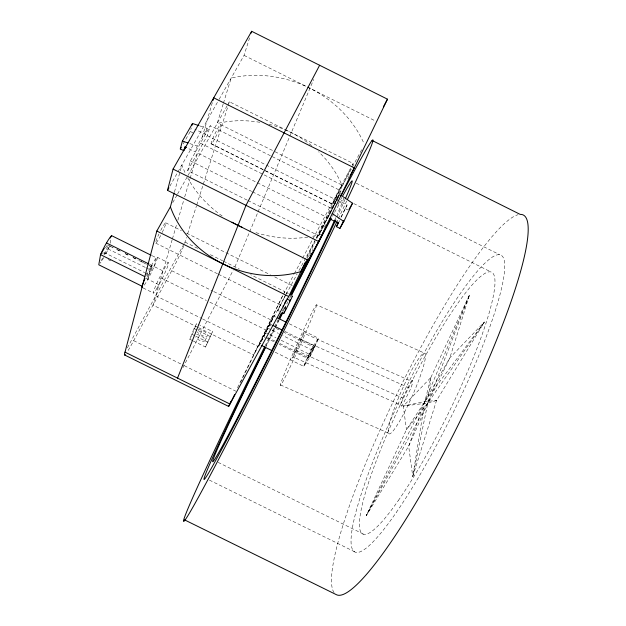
<?xml version="1.0" encoding="UTF-8"?>
<svg xmlns="http://www.w3.org/2000/svg" width="626" height="626" viewBox="0 0 626 626"><rect width="100%" height="100%" fill="white"/><g stroke="black" fill="none" stroke-linecap="round" stroke-linejoin="round"><path stroke-width="0.47" stroke-dasharray="3.13 2.35" d="M271.081 325.927L269.344 325.066L264.086 335.708L266.699 336.999M264.086 335.708L269.344 325.066M110.192 243.185L110.896 239.406M147.846 279.243L151.602 265.307M341.952 185.069L332.289 204.483L341.952 185.069L273.859 151.14M183.152 143.964L190.296 131.483L191.266 127.931M174.474 191.963L181.876 164.998A105.137 88.79 23.5 0 0 185.163 172.878M247.09 200.101L187.683 170.554L190.429 160.929L210.281 125.74L270.385 155.686M199.827 125.928L207.175 128.361L197.182 146.054L195.453 152.016L186.501 147.564M172.15 239.781L153.01 305.128L197.675 327.257M172.424 238.85L176.782 223.951M177.878 220.227L183.606 200.672M184.693 196.947L189.874 179.263M190.147 178.332L197.573 152.979L327.484 217.645L315.332 240.181M202.198 137.172L212.394 102.374M207.175 128.361L205.383 134.426L194.889 129.199M187.683 170.554L207.292 135.701L210.281 125.74M223.153 104.072L217.136 123.565A99.604 86.623 22.9 0 1 260.017 122.336M223.435 103.141L231.174 78.07A106.271 90.7 23.2 0 1 306.67 86.701M184.654 243.334A21.065 1.651 -63.6 0 0 185.006 242.098L186.478 237.45M187.651 233.733L196.47 205.852M196.76 204.921L229.382 101.748L353.158 163.464L352.321 165.194M219.116 99.338L244.054 55.37L249.907 36.856M192.425 340.567L189.803 339.269L194.005 328.501L196.533 323.634L199.06 324.886M189.803 339.269L192.292 334.487L196.533 323.634M288.359 293.539L286.661 292.702L286.012 294.189M279.509 311.325L277.811 310.488L285.448 294.877M259.61 344.503L259.211 345.466L274.235 315.269L259.61 344.503L264.289 335.841M234.922 266.879L249.305 232.645M249.688 231.745L257.63 212.824M258.014 211.917L289.431 137.141M289.807 136.233L313.681 79.432M193.293 340.998L205.508 347.047L212.55 331.569L199.905 325.309M205.508 347.047L212.55 331.569M275.197 352.227L303.759 366.382L309.236 358.119L318.431 338.228L288.735 323.501M295.597 350.161L303.524 333.016L411.204 381.187A14.343 1.933 -66.1 0 1 410.742 388.582L402.103 405.687L293.281 357.023A14.351 0.524 -65.9 0 1 295.597 350.161L402.69 398.058A14.343 1.933 -66.1 0 0 402.103 405.687M293.281 357.023L301.333 339.636A14.351 0.524 -65.9 0 0 303.524 333.016M312.836 346.773L303.759 366.382A16.925 0.962 -63.7 0 1 312.836 346.773L318.431 338.228A16.925 0.962 -63.7 0 1 309.236 358.119M340.943 217.175L347.062 204.992L336.608 199.788L339.558 194.303L327.836 217.911M338.376 223.161L339.621 220.563M341.272 217.105L347.062 204.992M277.811 310.488L285.276 295.738M306.779 257.372L337.117 194.788M307.131 258.507L315.175 241.894M316.866 238.396L350.646 168.652M247.959 200.539L318.72 235.736L340.935 190.836L271.254 156.117M318.72 235.736L340.935 190.836M329.714 214.436L338.517 196.235M324.425 227.34L325.676 224.742M347.884 178.793L349.159 176.156M237.504 387.729L283.062 294.854M240.619 382.236L283.069 295.104M283.5 294.236L293.946 274.423M402.69 398.058L411.204 381.187M205.109 340.497L207.589 335.661M182.886 367.752L233.146 270.322M294.408 273.562L302.209 258.945M302.671 258.084L312.311 240.016M312.765 239.155L350.404 168.629M352.242 165.186L353.158 163.464M361.656 149.731L342.281 185.93A99.604 86.623 22.9 0 0 318.611 151.735M269.078 325.066L273.883 316.13L275.628 316.999M284.337 297.694L285.706 295.151M286.16 294.306L297.131 273.953M298.962 270.557L314.894 240.994M334.135 205.297L340.536 193.426M284.173 292.733L284.767 291.63L250.666 274.697M309.541 255.486L312.773 249.539M127.336 347.868L184.075 243.804M128.119 350.49A21.871 1.761 -63.2 0 0 133.682 340.646L171.735 270.722A21.065 1.651 -63.6 0 0 184.091 244.946M286.121 293.594L286.661 292.702M172.776 202.597L177.072 194.944M177.549 194.099L187.565 176.258M188.035 175.405L227.974 104.26M228.443 103.423L229.382 101.748M169.896 186.118L218.63 100.183M101.052 260.87L103.783 256.151M113.103 247.724L109.66 246.01L104.237 255.361L104.706 252.802L144.7 272.631M313.665 347.039L308.462 357.704L313.665 347.039L284.118 332.39M211.431 143.972L211.025 143.604A10.869 1.017 -64.2 0 1 217.903 128.181A10.869 1.017 -64.2 0 1 219.21 129.324A10.869 1.017 -64.2 0 1 211.431 143.972L264.508 170.397M189.78 143.573L197.182 146.054M280.44 384.904L389.849 433.802M316.513 304.815A44.141 1.604 -65.9 0 1 289.815 367.705A44.141 1.604 -65.9 0 1 289.079 362.54A44.141 1.604 -65.9 0 1 316.513 304.815L425.015 353.377A44.11 5.955 -66.1 0 1 401.587 417.683A44.11 5.955 -66.1 0 1 393.973 409.443A44.11 5.955 -66.1 0 1 425.015 353.377M301.333 339.636L410.742 388.582M218.13 462.364L364.027 534.393M209.436 480.126L355.811 552.351M157.126 257.176L168.402 262.771M152.048 255.698L156.344 257.826L153.613 267.811L146.719 264.391M171.735 270.722L212.863 291.121M213.74 291.56L270.628 319.769M149.864 264.446L163.018 270.972M270.111 324.08L271.84 324.941M284.799 331.365L315.027 346.35L312.437 350.286L282.741 335.559M107.829 244.938L113.063 247.536M117.43 249.704L120.928 251.433M125.294 253.6L127.907 254.899M133.15 257.497L136.64 259.227M141.006 261.394L143.628 262.693M148.871 265.291L152.361 267.028M276.293 328.509L278.906 329.808M116.553 249.43L120.865 251.566M125.169 253.702L128.62 255.416M132.923 257.552L138.096 260.119M138.956 260.541L145.85 263.961M145.201 267.365L105.622 247.74L105.849 247.348A5.97 0.806 -63.4 0 1 107.907 245.455A5.97 0.806 -63.4 0 1 105.199 251.934L104.479 253.194A5.97 0.806 -63.4 0 1 103.814 254.25M146.061 267.787L150.357 269.923M267.897 328.196L271.387 329.933M272.263 330.364L278.374 333.4M160.968 277.952L206.416 300.488M209.913 302.217L266.715 330.379M145.568 273.061L149.051 274.791M265.549 332.547L269.016 334.261M269.876 334.691L275.941 337.696M281.137 340.27L309.698 354.433L307.202 358.236L279.173 344.347M267.568 337.43L275.393 341.311M279.744 343.471L308.462 357.704M108.173 259.579L110.763 260.862M146.124 278.39L158.973 284.76M263.405 336.53L265.158 337.398M266.034 337.829L274.791 342.172M143.158 287.952L153.55 293.109M155.757 295.738L201.744 318.524M202.613 318.955L258.061 346.436M198.473 327.656L253.499 354.911L280.158 305.441L283.531 307.116M194.005 328.501L197.386 330.176M198.231 330.591L210.054 336.452M192.292 334.487L194.897 335.779M195.774 336.217L207.957 342.25M133.682 340.646L183.441 365.263M184.318 365.701L235.814 391.18M353.713 203.56L490.901 271.895M207.292 135.701L336.092 199.851M190.296 131.483L192.902 132.782M345.059 208.56L348.525 210.281M211.025 143.604L264.344 170.162M265.221 170.601L332.531 204.115M265.377 170.835L332.375 204.193M200.437 143.182L332.242 208.81M190.429 160.929L251.66 191.399M252.536 191.838L323.392 227.097M165.679 222.801L181.376 230.595M186.611 233.193L270.338 274.775M274.704 276.935L293.015 286.035M185.006 242.098L199.013 249.054M210.399 254.704L222.66 260.792M223.537 261.23L239.296 269.055M155.749 243.138L217.605 273.836M218.474 274.266L282.076 305.832M284.376 307.53L286.059 308.368M244.054 55.37L306.49 86.552M307.358 86.983L375.749 121.139M356.225 183.191L499.673 254.688M220.602 124.605L272.983 150.702M268.969 124.269A99.604 86.623 22.9 0 1 284.634 129.559M285.487 129.926A99.604 86.623 22.9 0 1 312.069 145.975M321.075 234.249A105.137 88.79 23.5 0 1 312.624 236.276M307.796 237.097A105.137 88.79 23.5 0 1 254.266 232.09M222.16 215.97A105.137 88.79 23.5 0 1 187.777 178.027M307.499 87.084A106.271 90.7 23.2 0 1 364.066 143.73M160.733 230.423A11.338 1.127 -63.6 0 1 165.796 222.872A11.338 1.127 -63.6 0 1 162.009 232.872M160.694 235.478A11.338 1.127 -63.6 0 1 155.647 243.115A11.338 1.127 -63.6 0 1 158.957 233.975M198.168 329.699A5.892 2.324 27.1 0 1 206.369 333.055A5.892 2.324 27.1 0 1 205.046 336.365A5.892 2.324 27.1 0 1 197.307 331.858M196.689 334.503A5.908 2.301 27.1 0 1 204.178 338.196A5.908 2.301 27.1 0 1 202.965 341.233A5.908 2.301 27.1 0 1 195.476 337.531M334.088 592.619A211.58 34.336 -63.8 0 1 396.743 394.364A211.58 34.336 -63.8 0 1 518.085 214.718M334.589 212.394A146.21 3.482 -63.6 0 1 337.218 214.397M335.747 217.707A146.21 3.482 -63.6 0 1 335.074 219.202M265.541 347.571A146.21 3.482 -63.6 0 1 279.259 319.823M284.501 309.299A146.21 3.482 -63.6 0 1 285.832 306.646M332.469 216.26A146.21 3.482 -63.6 0 1 334.073 213.325M346.694 200.962A212.011 5.086 -63.6 0 1 337.829 219.789M265.033 345.99A212.011 5.086 -63.6 0 1 274.086 327.664M274.517 326.795A212.011 5.086 -63.6 0 1 277.975 319.839M282.271 311.192A212.011 5.086 -63.6 0 1 283.586 308.555M345.028 199.451A165.788 3.959 -63.6 0 1 337.132 216.886M266.183 345.458A165.788 3.959 -63.6 0 1 274.783 328.04M275.213 327.171A165.788 3.959 -63.6 0 1 278.664 320.222M282.999 311.513A165.788 3.959 -63.6 0 1 283.883 309.745M284.321 308.861A165.788 3.959 -63.6 0 1 287.858 301.795M289.627 298.266A165.788 3.959 -63.6 0 1 290.949 295.636M338.009 204.491A165.788 3.959 -63.6 0 1 341.898 197.37M146.406 275.495A16.965 1.581 -63.5 0 1 156.531 257.622A16.965 1.581 -63.5 0 1 153.472 268.108A16.965 1.581 -63.5 0 1 143.119 286.771M109.66 246.01A16.972 2.277 -63.4 0 1 105.082 255.283M103.861 257.442A16.972 2.277 -63.4 0 1 100.183 263.147M102.734 253.866A5.97 0.806 -63.4 0 1 103.173 252.716M430.852 377.525L427.824 402.98L412.761 476.566L408.676 446.166L424.851 401.501L469.594 294.682L449.859 357.829L427.824 402.98L408.676 446.166L366.241 515.699L406.462 429.694L424.851 401.501L449.859 357.829L484.469 321.967L436.518 400.538L412.761 476.566L424.851 401.501L430.852 377.525L469.594 294.682L427.824 402.98L366.241 515.699L424.851 401.501L484.469 321.967L427.824 402.98L406.462 429.694L403.285 406.094L430.852 377.525M150.576 269.524L149.88 270.8A5.97 0.556 -63.5 0 0 147.04 277.232A5.97 0.556 -63.5 0 0 148.831 275.182L149.528 273.914A5.97 0.556 -63.5 0 0 152.361 267.498A5.97 0.556 -63.5 0 0 150.576 269.524M436.518 400.538L427.824 402.98L403.285 406.094L424.851 401.501L436.518 400.538M396.235 512.506A165.452 26.691 -63.8 0 0 504.376 261.144A165.452 26.691 -63.8 0 0 383.081 437.003A165.452 26.691 -63.8 0 0 396.235 512.506M398.3 500.565A145.913 23.491 -63.8 0 0 494.751 278.124A145.913 23.491 -63.8 0 0 388.605 430.594A145.913 23.491 -63.8 0 0 398.3 500.565M156.993 288.265A16.965 1.401 -63.5 0 0 168.621 263.139A16.965 1.401 -63.5 0 0 157.236 282.443A16.965 1.401 -63.5 0 0 156.993 288.265"/><path stroke-width="0.94" d="M124.488 354.911L228.654 406.423L230.908 401.329M125.325 354.457A21.871 1.761 -63.2 0 1 125.012 352.141L156.813 231.033L170.397 206.838L174.224 192.894M167.502 190.343L173.081 169.09L251.66 31.3L387.471 99.174L318.744 241.542L308.446 260.4L167.502 190.343L168.934 187.808M186.501 147.564L184.873 146.75L183.801 150.702L180.296 148.957L182.377 141.093L192.479 123.494L198.911 125.623M191.994 125.27L192.479 123.494M212.926 100.551L213.724 97.82L354.293 167.901L350.137 175.609M251.073 33.155L251.66 31.3M177.534 378.12L245.987 205.351L319.628 65.268M284.407 311.873C280.346 320.88 294.971 291.693 292.045 296.536M338.47 222.347L336.412 226.651L339.91 228.396L343.604 220.634M339.91 228.396L343.846 221.479L352.532 203.215L341.084 195.351M285.127 310.316L286.059 308.368M228.654 406.423L288.719 296.513L305.433 262.004M308.446 260.4L311.811 253.428M234.664 394.458L229.985 404.06L125.012 352.141M286.152 300.277L284.658 303.187M289.408 301.607L290.456 299.541M383.409 106.78L387.471 99.174M307.233 259.727L300.777 271.621A98.603 84.909 23.3 0 1 170.397 206.838M336.412 226.651L338.376 223.161L329.456 218.717M348.972 209.499L352.532 203.215M283.077 306.122L283.547 305.3M184.279 149.864L185.703 147.368M180.296 148.957L181.25 147.29M104.245 248.295L100.543 254.665L98.775 264.798L142.251 286.34M110.231 238.005L111.608 235.634L151.187 255.267M182.377 141.093L187.933 142.955M184.506 519.846L336.428 594.7A211.58 34.336 -63.8 0 0 464.602 411.885A211.58 34.336 -63.8 0 0 520.206 214.397L372.063 140.459M277.381 317.867L286.113 322.202M106.49 242.935L149.004 264.015M272.701 325.363L282.201 330.074M144.817 276.614L100.543 254.665A16.972 2.277 -63.4 0 1 111.608 235.634M261.347 345.364L271.731 350.513M173.081 169.09L318.744 241.542M156.813 231.033L288.719 296.513M286.904 298.97L290.323 300.668M332.281 213.599L343.846 221.479M242.45 227.488A105.137 88.79 23.5 0 1 232.011 222.199M340.935 196.032A212.011 5.086 -63.6 0 1 347.438 199.365M337.398 220.696A212.011 5.086 -63.6 0 1 192.26 508.289A212.011 5.086 -63.6 0 1 264.602 346.859M278.406 318.97A212.011 5.086 -63.6 0 1 281.403 312.945M290.182 295.355A212.011 5.086 -63.6 0 1 308.602 258.812M334.73 219.976A146.21 3.482 -63.6 0 1 225.657 440.062A146.21 3.482 -63.6 0 1 265.541 347.571M279.681 318.963A146.21 3.482 -63.6 0 1 282.733 312.844M291.56 295.229A146.21 3.482 -63.6 0 1 331.287 218.427M342.907 195.547A165.788 3.959 -63.6 0 1 345.536 198.293M335.779 219.82A165.788 3.959 -63.6 0 1 215.078 461.581A165.788 3.959 -63.6 0 1 265.33 347.18M279.525 318.493A165.788 3.959 -63.6 0 1 282.561 312.397M291.387 294.76A165.788 3.959 -63.6 0 1 330.88 217.809M142.298 287.53A16.965 1.581 -63.5 0 1 145.013 278.547"/></g></svg>
